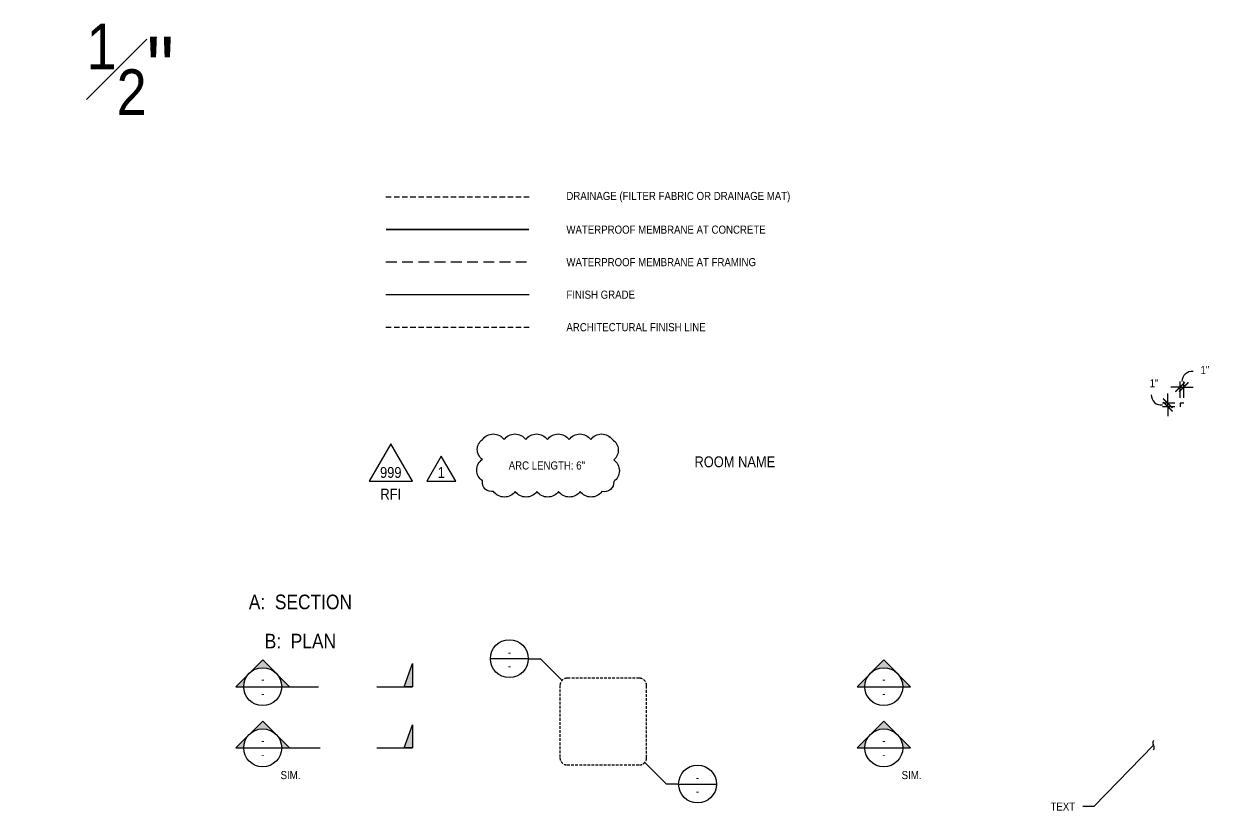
# Model space of a CAD drawing. Header units: inches. Extents: x -2661 to 42767, y -1222 to 9099.
# Drawn here: x 16940.4 to 17270.2, y 1529.8 to 1748.4 of the extents above; entities that cross this region are included whole.
import ezdxf
from ezdxf import colors
from ezdxf.entities.mleader import LeaderData, LeaderLine
from ezdxf.enums import TextEntityAlignment as Align
from ezdxf.math import Vec2, Vec3

# ---------------------------------------------------------------- set-up
doc = ezdxf.new("R2010")
doc.units = ezdxf.units.IN
doc.header["$LTSCALE"] = 12
doc.header["$MEASUREMENT"] = 0
doc.header["$PDMODE"] = 3
for name, pattern in [('HIDDEN', [0.375, 0.25, -0.125]), ('HIDDEN2', [0.1875, 0.125, -0.0625]), ('PHANTOM2', [1.25, 0.625, -0.125, 0.125, -0.125, 0.125, -0.125])]:
    doc.linetypes.add(name, pattern=pattern)
doc.layers.get('0').update_dxf_attribs({"linetype": 'CONTINUOUS'})
doc.layers.get('DefPoints').update_dxf_attribs({"color": 251, "linetype": 'CONTINUOUS'})
for name, color, linetype in [('S-ANNO-DIMS', 2, 'CONTINUOUS'), ('S-ANNO-NOTE', 4, 'CONTINUOUS'), ('S-ANNO-NOTE-EXIST', 251, 'CONTINUOUS'), ('S-ANNO-SYMB', 4, 'CONTINUOUS'), ('S-ARCH-FINISHES', 1, 'HIDDEN2'), ('S-DETL-SYMB', 4, 'CONTINUOUS'), ('S-GRADE', 3, 'CONTINUOUS'), ('S-MEMBRANE', 6, 'HIDDEN'), ('S-REV-1', 2, 'CONTINUOUS'), ('S-REV-DELTA', 2, 'CONTINUOUS'), ('S-ROOM-NAME', 251, 'CONTINUOUS')]:
    doc.layers.add(name, color=color, linetype=linetype)
doc.layers.add('S-ANNO-GRID-NONPLOT', color=251, linetype='CONTINUOUS', plot=False)
doc.layers.add('S-ANNO-NONPLOT', color=253, linetype='CONTINUOUS', plot=False, transparency=0.5)
doc.styles.add('Arial', font='arial.ttf', dxfattribs={"width": 0.85})
doc.dimstyles.new('DIM-24_Se', dxfattribs={"dimscale": 24, "dimtxt": 0.09375, "dimasz": 0.109375, "dimexe": 0.0625, "dimexo": 0.0625, "dimgap": 0.0625, "dimtad": 1, "dimdec": 4, "dimzin": 11, "dimdsep": 46, "dimlunit": 4, "dimtxsty": 'Arial', "dimblk": 'ARCHTICK', "dimcen": 0.125, "dimdle": 0.0625, "dimclrd": 256, "dimclre": 256, "dimclrt": 4, "dimadec": 0, "dimazin": 0, "dimtfac": 0.75, "dimtdec": 4, "dimtmove": 0, "dimatfit": 3, "dimfxl": 1, "dimfrac": 1, "dimtolj": 1, "dimtzin": 0, "dimarcsym": 0})

# ---------------------------------------------------------------- blocks, each defined once
blk = doc.blocks.new('_ARCHTICK')
at = {"color": 0, "linetype": 'ByBlock', "const_width": 0.15}
blk.add_lwpolyline([(-0.5, -0.5), (0.5, 0.5)], dxfattribs=at)
blk = doc.blocks.new('*D808')
at = {"layer": 'DefPoints', "color": 0, "transparency": 16777216}
for p in [(17257.3, 1643.34), (17260.72, 1643.34), (17260.72, 1642.34)]:
    blk.add_point(p, dxfattribs=at)
at = {"layer": 'S-ANNO-DIMS', "lineweight": -2, "transparency": 16777216}
for p, q in [((17257.3, 1643.34), (17257.3, 1645.97)), ((17259.22, 1643.34), (17255.8, 1643.34)), ((17257.3, 1642.34), (17257.3, 1643.34)), ((17259.22, 1642.34), (17255.8, 1642.34)), ((17257.3, 1642.34), (17257.3, 1639.72))]:
    blk.add_line(p, q, dxfattribs=at)
at = {"layer": 'S-ANNO-DIMS', "lineweight": -2, "transparency": 16777216, "xscale": 2.625, "yscale": 2.625, "zscale": 2.625}
for p, rotation in [((17257.3, 1643.34), 270), ((17257.3, 1642.34), 90)]:
    blk.add_blockref('_ARCHTICK', p, dxfattribs=dict(at, rotation=rotation))
blk = doc.blocks.new('*D809')
at = {"layer": 'DefPoints', "color": 0, "transparency": 16777216}
for p in [(17261.72, 1647.8), (17260.72, 1643.34), (17261.72, 1643.34)]:
    blk.add_point(p, dxfattribs=at)
at = {"layer": 'S-ANNO-DIMS', "lineweight": -2, "transparency": 16777216}
for p, q in [((17260.72, 1644.84), (17260.72, 1649.3)), ((17261.72, 1644.84), (17261.72, 1649.3)), ((17260.72, 1647.8), (17258.1, 1647.8)), ((17260.72, 1647.8), (17261.72, 1647.8)), ((17261.72, 1647.8), (17264.35, 1647.8))]:
    blk.add_line(p, q, dxfattribs=at)
at = {"layer": 'S-ANNO-DIMS', "lineweight": -2, "transparency": 16777216, "xscale": 2.625, "yscale": 2.625, "zscale": 2.625}
blk.add_blockref('_ARCHTICK', (17260.72, 1647.8), dxfattribs=at)
at = {"layer": 'S-ANNO-DIMS', "lineweight": -2, "transparency": 16777216, "xscale": 2.625, "yscale": 2.625, "zscale": 2.625, "rotation": 180}
blk.add_blockref('_ARCHTICK', (17261.72, 1647.8), dxfattribs=at)
blk = doc.blocks.new('_Integral')
at = {"color": 0, "linetype": 'ByBlock', "lineweight": -2}
for centre, start, end in [((0.44, -0.09), 102, 168), ((-0.44, 0.09), 282, 348)]:
    blk.add_arc(centre, 0.454, start, end, dxfattribs=at)
blk = doc.blocks.new('_DotBlank')
at = {"color": 0, "lineweight": -2}
blk.add_line((-0.5, 0), (-1, 0), dxfattribs=at)
blk.add_circle((0, 0), 0.5, dxfattribs=at)
blk = doc.blocks.new('ARROW-LOOP')
at = {"color": 0}
blk.add_lwpolyline([(-1.81, 0), (0.54, 0, 1.317177), (-0.46, -0.28)], format="xyb", dxfattribs=at)
blk = doc.blocks.new('REV DELTA')
blk.add_lwpolyline([(2, 0), (0, 3.46), (-2, 0)], close=True)
at = {"style": 'Arial', "width": 0.85}
blk.add_attdef('1', text='', height=1.5, dxfattribs=at).set_placement((0, 1.23), align=Align.MIDDLE)
blk = doc.blocks.new('RevDelta_CA')
blk.add_lwpolyline([(12, 0), (0, 20.79), (-12, 0)], close=True)
at = {"style": 'Arial', "width": 0.85}
for tag, p in [('NUMBER', (0, 4.92)), ('TYPE', (0, -7.08))]:
    blk.add_attdef(tag, text='', height=6, dxfattribs=at).set_placement(p, align=Align.MIDDLE_CENTER)
blk = doc.blocks.new('*U545')
at = {"layer": 'S-ANNO-SYMB', "color": 4, "linetype": 'ByBlock'}
blk.add_lwpolyline([(-24, 20), (-24, -20, 0.414214), (-20, -24), (20, -24, 0.414214), (24, -20), (24, 20, 0.414214), (20, 24), (-20, 24, 0.414214)], format="xyb", close=True, dxfattribs=at)
blk = doc.blocks.new('*U642')
at = {"layer": 'S-ANNO-SYMB', "color": 4}
blk.add_lwpolyline([(-18.72, 12), (-39.7, 12)], dxfattribs=at)
at = {"layer": 'S-ANNO-SYMB', "color": 2}
blk.add_lwpolyline([(-18.72, 12), (-12, 12), (0, 0)], dxfattribs=at)
at = {"layer": 'S-ANNO-SYMB', "color": 4}
blk.add_circle((-29.21, 12), 10.49, dxfattribs=at)
at = {"layer": 'S-ANNO-NOTE', "style": 'Arial', "width": 0.85}
blk.add_attdef('DETAILNO.', text='', height=4.5, dxfattribs=at).set_placement((-29.21, 12), align=Align.BOTTOM_CENTER)
blk.add_attdef('SHEETNO.', text='', height=4.5, dxfattribs=at).set_placement((-29.21, 8), align=Align.MIDDLE_CENTER)
blk = doc.blocks.new('*U643')
at = {"layer": 'S-ANNO-SYMB', "color": 2}
blk.add_lwpolyline([(18.72, -12), (12, -12), (0, 0)], dxfattribs=at)
at = {"layer": 'S-ANNO-SYMB', "color": 4}
blk.add_lwpolyline([(18.72, -12), (39.7, -12)], dxfattribs=at)
blk.add_circle((29.21, -12), 10.49, dxfattribs=at)
at = {"layer": 'S-ANNO-NOTE', "style": 'Arial', "width": 0.85}
blk.add_attdef('DETAILNO.', text='', height=4.5, dxfattribs=at).set_placement((29.22, -12), align=Align.BOTTOM_CENTER)
blk.add_attdef('SHEETNO.', text='', height=4.5, dxfattribs=at).set_placement((29.01, -16), align=Align.MIDDLE_CENTER)
blk = doc.blocks.new('*U1254')
h = blk.add_hatch(color=256)
edge = h.paths.add_edge_path()
edge.add_line((0.219, 0), (0.309, 0))
edge.add_line((0.309, 0), (0, 0.309))
edge.add_line((0, 0.309), (-0.309, 0))
edge.add_line((-0.309, 0), (-0.219, 0))
edge.add_arc((0, 0), 0.219, 0, 180, ccw=False)
blk.add_line((-0.219, 0), (0.219, 0))
at = {"color": 0, "linetype": 'PHANTOM2'}
for p, q in [((0.312, 0), (0.662, 0)), ((1.316, 0), (1.729, 0))]:
    blk.add_line(p, q, dxfattribs=at)
blk.add_lwpolyline([(0.219, 0), (0.309, 0), (0, 0.309), (-0.309, 0), (-0.219, 0, -1)], format="xyb", close=True)
blk.add_lwpolyline([(1.633, 0), (1.729, 0.267), (1.729, 0)], close=True)
blk.add_circle((0, 0), 0.219)
blk.add_solid([(1.729, 0.267), (1.633, 0), (1.729, 0)])
at = {"style": 'Arial', "width": 0.85, "flags": 8}
blk.add_attdef('VIEWNUMBER', text='', height=0.0938, dxfattribs=at).set_placement((0, 0.011), align=Align.BOTTOM_CENTER)
blk.add_attdef('SHEETNUMBER', text='', height=0.0938, dxfattribs=at).set_placement((0, -0.032), align=Align.TOP_CENTER)
blk.add_attdef('SIM/TYP', (0.206, -0.36), '', height=0.0938, dxfattribs=at)
blk = doc.blocks.new('*U1253')
h = blk.add_hatch(color=256)
edge = h.paths.add_edge_path()
edge.add_line((0.219, 0), (0.309, 0))
edge.add_line((0.309, 0), (0, 0.309))
edge.add_line((0, 0.309), (-0.309, 0))
edge.add_line((-0.309, 0), (-0.219, 0))
edge.add_arc((0, 0), 0.219, 0, 180, ccw=False)
blk.add_line((-0.219, 0), (0.219, 0))
at = {"color": 0, "linetype": 'PHANTOM2'}
for p, q in [((0.312, 0), (0.646, 0)), ((1.316, 0), (1.729, 0))]:
    blk.add_line(p, q, dxfattribs=at)
blk.add_lwpolyline([(0.219, 0), (0.309, 0), (0, 0.309), (-0.309, 0), (-0.219, 0, -1)], format="xyb", close=True)
blk.add_lwpolyline([(1.633, 0), (1.729, 0.267), (1.729, 0)], close=True)
blk.add_circle((0, 0), 0.219)
blk.add_solid([(1.729, 0.267), (1.633, 0), (1.729, 0)])
at = {"style": 'Arial', "width": 0.85, "flags": 8}
blk.add_attdef('VIEWNUMBER', text='', height=0.0938, dxfattribs=at).set_placement((0, 0.011), align=Align.BOTTOM_CENTER)
blk.add_attdef('SHEETNUMBER', text='', height=0.0938, dxfattribs=at).set_placement((0, -0.032), align=Align.TOP_CENTER)
blk.add_attdef('SIM/TYP', (0.206, -0.36), '', height=0.0938, dxfattribs=at)
blk = doc.blocks.new('*U1256')
h = blk.add_hatch(color=256)
edge = h.paths.add_edge_path()
edge.add_line((0.219, 0), (0.309, 0))
edge.add_line((0.309, 0), (0, 0.309))
edge.add_line((0, 0.309), (-0.309, 0))
edge.add_line((-0.309, 0), (-0.219, 0))
edge.add_arc((0, 0), 0.219, 0, 180, ccw=False)
blk.add_line((-0.219, 0), (0.219, 0))
blk.add_lwpolyline([(0.219, 0), (0.309, 0), (0, 0.309), (-0.309, 0), (-0.219, 0, -1)], format="xyb", close=True)
blk.add_circle((0, 0), 0.219)
at = {"style": 'Arial', "width": 0.85, "flags": 8}
blk.add_attdef('VIEWNUMBER', text='', height=0.0938, dxfattribs=at).set_placement((0, 0.011), align=Align.BOTTOM_CENTER)
blk.add_attdef('SHEETNUMBER', text='', height=0.0938, dxfattribs=at).set_placement((0, -0.032), align=Align.TOP_CENTER)
blk = doc.blocks.new('*U1255')
h = blk.add_hatch(color=256)
edge = h.paths.add_edge_path()
edge.add_line((0.219, 0), (0.309, 0))
edge.add_line((0.309, 0), (0, 0.309))
edge.add_line((0, 0.309), (-0.309, 0))
edge.add_line((-0.309, 0), (-0.219, 0))
edge.add_arc((0, 0), 0.219, 0, 180, ccw=False)
blk.add_line((-0.219, 0), (0.219, 0))
blk.add_lwpolyline([(0.219, 0), (0.309, 0), (0, 0.309), (-0.309, 0), (-0.219, 0, -1)], format="xyb", close=True)
blk.add_circle((0, 0), 0.219)
at = {"style": 'Arial', "width": 0.85, "flags": 8}
blk.add_attdef('VIEWNUMBER', text='', height=0.0938, dxfattribs=at).set_placement((0, 0.011), align=Align.BOTTOM_CENTER)
blk.add_attdef('SHEETNUMBER', text='', height=0.0938, dxfattribs=at).set_placement((0, -0.032), align=Align.TOP_CENTER)

msp = doc.modelspace()

# ---------------------------------------------------------------- linework, layer by layer
at = {"layer": 'S-ANNO-DIMS'}
for centre, start, end in [((17264.03274, 1649.32334), 83.5851216, 180.5344352), ((17255.50275, 1645.63805), 179.4655648, 276.4148784)]:
    msp.add_arc(centre, 2.81172, start, end, dxfattribs=at)
at = {"layer": 'S-ANNO-NONPLOT'}
msp.add_lwpolyline([(17261.72114, 1643.34393), (17260.72114, 1643.34393), (17260.72114, 1642.34393)], dxfattribs=at)
at = {"layer": 'S-ARCH-FINISHES'}
msp.add_line((17040.67447, 1664.42334), (17080.35228, 1664.42334), dxfattribs=at)
at = {"layer": 'S-GRADE'}
msp.add_line((17040.67447, 1673.42334), (17080.35228, 1673.42334), dxfattribs=at)
at = {"layer": 'S-MEMBRANE', "color": 2, "linetype": 'HIDDEN2'}
msp.add_line((17040.67447, 1700.42334), (17080.35228, 1700.42334), dxfattribs=at)
at = {"layer": 'S-MEMBRANE'}
msp.add_line((17040.67447, 1682.42334), (17080.35228, 1682.42334), dxfattribs=at)
at = {"layer": 'S-MEMBRANE', "color": 4, "linetype": 'HIDDEN2', "const_width": 0.5}
msp.add_lwpolyline([(17040.67447, 1691.42334), (17080.35228, 1691.42334)], dxfattribs=at)
at = {"layer": 'S-REV-1'}
msp.add_lwpolyline([(17067.41243, 1633.24506, -0.52056705), (17073.41243, 1633.24506, -0.52056705), (17079.41243, 1633.24506, -0.52056705), (17085.41243, 1633.24506, -0.52056705), (17091.41243, 1633.24506, -0.52056705), (17097.41243, 1633.24506, -0.52056705), (17103.41243, 1633.24506, -0.52056705), (17103.7894, 1627.62203, -0.52056705), (17103.7894, 1621.62203, -0.52056705), (17100.50866, 1618.90277, -0.52056705), (17094.50866, 1618.90277, -0.52056705), (17088.50866, 1618.90277, -0.52056705), (17082.50866, 1618.90277, -0.52056705), (17076.50866, 1618.90277, -0.52056705), (17070.50866, 1618.90277, -0.52056705), (17067.41243, 1621.80653, -0.52056705), (17067.41243, 1627.80653, -0.52056705)], format="xyb", close=True, dxfattribs=at)

# ---------------------------------------------------------------- block references
at = {"layer": 'S-DETL-SYMB', "xscale": 0.5, "yscale": 0.5, "zscale": 0.5}
msp.add_blockref('*U642', (17089.48172, 1566.60095), dxfattribs=at).add_auto_attribs({'DETAILNO.': '-', 'SHEETNO.': '-'})
at = {"layer": 'S-DETL-SYMB', "color": 2}
ref = msp.add_blockref('*U1253', (17006.54375, 1564.84928), dxfattribs=dict(at, xscale=24, yscale=24, zscale=24))
ref.add_attrib('VIEWNUMBER', '-', dxfattribs={"layer": '0', "height": 2.25, "style": 'Arial', "width": 0.85, "flags": 8}).set_placement((17006.54375, 1565.10945), align=Align.BOTTOM_CENTER)
ref.add_attrib('SHEETNUMBER', '-', dxfattribs={"layer": '0', "height": 2.25, "style": 'Arial', "width": 0.85, "flags": 8}).set_placement((17006.54375, 1564.07027), align=Align.TOP_CENTER)
at = {"layer": 'S-DETL-SYMB', "color": 2, "xscale": 24, "yscale": 24, "zscale": 24}
msp.add_blockref('*U1255', (17178.61204, 1564.84928), dxfattribs=at).add_auto_attribs({'VIEWNUMBER': '-', 'SHEETNUMBER': '-'})
at = {"layer": 'S-DETL-SYMB', "linetype": 'HIDDEN2', "xscale": 0.5, "yscale": 0.5, "zscale": 0.5}
msp.add_blockref('*U545', (17100.89594, 1555.18674), dxfattribs=at)
at = {"layer": 'S-DETL-SYMB', "color": 2}
ref = msp.add_blockref('*U1254', (17006.54375, 1547.89872), dxfattribs=dict(at, xscale=24, yscale=24, zscale=24))
ref.add_attrib('VIEWNUMBER', '-', dxfattribs={"layer": '0', "height": 2.25, "style": 'Arial', "width": 0.85, "flags": 8}).set_placement((17006.54375, 1548.15889), align=Align.BOTTOM_CENTER)
ref.add_attrib('SHEETNUMBER', '-', dxfattribs={"layer": '0', "height": 2.25, "style": 'Arial', "width": 0.85, "flags": 8}).set_placement((17006.54375, 1547.11971), align=Align.TOP_CENTER)
ref.add_attrib('SIM/TYP', 'SIM.', (17011.49359, 1539.25219), dxfattribs={"layer": '0', "height": 2.25, "style": 'Arial', "width": 0.85})
ref = msp.add_blockref('*U1256', (17178.61204, 1547.89872), dxfattribs=dict(at, xscale=24, yscale=24, zscale=24))
ref.add_attrib('VIEWNUMBER', '-', dxfattribs={"layer": '0', "height": 2.25, "style": 'Arial', "width": 0.85, "flags": 8}).set_placement((17178.61204, 1548.15889), align=Align.BOTTOM_CENTER)
ref.add_attrib('SHEETNUMBER', '-', dxfattribs={"layer": '0', "height": 2.25, "style": 'Arial', "width": 0.85, "flags": 8}).set_placement((17178.61204, 1547.11971), align=Align.TOP_CENTER)
ref.add_attrib('SIM/TYP', 'SIM.', (17183.56188, 1539.25219), dxfattribs={"layer": '0', "height": 2.25, "style": 'Arial', "width": 0.85})
at = {"layer": 'S-DETL-SYMB'}
ref = msp.add_blockref('*U643', (17112.41804, 1543.88936), dxfattribs=dict(at, xscale=0.5, yscale=0.5, zscale=0.5))
ref.add_attrib('DETAILNO.', '-', dxfattribs={"layer": 'S-ANNO-NOTE', "height": 2.25, "style": 'Arial', "width": 0.85}).set_placement((17127.02353, 1537.88936), align=Align.BOTTOM_CENTER)
ref.add_attrib('SHEETNO.', '-', dxfattribs={"layer": 'S-ANNO-NOTE', "height": 2.25, "style": 'Arial', "width": 0.85}).set_placement((17127.02353, 1535.89146), align=Align.MIDDLE_CENTER)
at = {"layer": 'S-REV-DELTA'}
for name, p, xscale, yscale, zscale, values in [('RevDelta_CA', (17042.02026, 1621.70174), 0.5, 0.5, 0.5, {'NUMBER': '999', 'TYPE': 'RFI'}), ('REV DELTA', (17056.02055, 1621.70174), 2, 2, 2, {'1': '1'})]:
    msp.add_blockref(name, p, dxfattribs=dict(at, xscale=xscale, yscale=yscale, zscale=zscale)).add_auto_attribs(values)

# ---------------------------------------------------------------- texts
at = {"layer": 'S-ANNO-DIMS', "color": 4, "char_height": 2.25, "style": 'Arial'}
for insert, width, attachment_point in [((17266.3593, 1653.64477), 45.0078795, 1), ((17254.70286, 1649.96339), 45.0605596, 3)]:
    msp.add_mtext('\\A1;1"', dxfattribs=dict(at, insert=insert, width=width, attachment_point=attachment_point))
at = {"layer": 'S-ANNO-GRID-NONPLOT', "color": 191, "insert": (16957.75816, 1748.36325), "char_height": 18, "width": 59.0975878, "attachment_point": 1, "style": 'Arial'}
msp.add_mtext('\\A1;{\\H0.7x;\\S1#2;}"', dxfattribs=at)
at = {"layer": 'S-ANNO-NOTE', "color": 191, "char_height": 2.25, "width": 84.4149763, "attachment_point": 4, "style": 'Arial'}
for s, insert in [('DRAINAGE (FILTER FABRIC OR DRAINAGE MAT)', (17090.67983, 1700.36489)), ('WATERPROOF MEMBRANE AT CONCRETE', (17090.67983, 1691.36489)), ('WATERPROOF MEMBRANE AT FRAMING', (17090.67983, 1682.36489)), ('FINISH GRADE', (17090.67983, 1673.36489)), ('ARCHITECTURAL FINISH LINE', (17090.67983, 1664.36489))]:
    msp.add_mtext(s, dxfattribs=dict(at, insert=insert))
at = {"layer": 'S-ANNO-NOTE', "insert": (17085.27418, 1626.07391), "char_height": 2.25, "width": 58.8453495, "attachment_point": 5, "style": 'Arial'}
msp.add_mtext('ARC LENGTH: 6"', dxfattribs=at)
at = {"layer": 'S-ANNO-NOTE', "color": 6, "char_height": 4.05, "width": 62.1601305, "attachment_point": 8, "style": 'Arial'}
for s, insert in [('A:  SECTION', (17016.98509, 1586.22824)), ('B:  PLAN', (17016.98509, 1575.4351))]:
    msp.add_mtext(s, dxfattribs=dict(at, insert=insert))
at = {"layer": 'S-ROOM-NAME', "insert": (17137.35448, 1627.09083), "char_height": 3, "width": 22.3638131, "attachment_point": 5, "style": 'Arial'}
msp.add_mtext('ROOM NAME', dxfattribs=at)

# ---------------------------------------------------------------- dimensions: what is measured, and where the dimension line sits
at = {"layer": 'S-ANNO-DIMS'}
dim = msp.add_linear_dim(base=(17261.72114, 1647.80048), p1=(17260.72114, 1643.34393), p2=(17261.72114, 1643.34393), text=' ', dimstyle='DIM-24_Se', dxfattribs=at)
dim.commit()
dim.dimension.update_dxf_attribs({"geometry": '*D809', "text_midpoint": (17261.22114, 1647.80048), "dimtype": 160})
dim = msp.add_linear_dim(base=(17257.3043, 1643.34393), p1=(17260.72114, 1642.34393), p2=(17260.72114, 1643.34393), angle=90, text=' ', dimstyle='DIM-24_Se', dxfattribs=at)
dim.commit()
dim.dimension.update_dxf_attribs({"geometry": '*D808', "text_midpoint": (17257.3043, 1642.84393), "dimtype": 160})

# ---------------------------------------------------------------- leaders
at = {"layer": 'S-ANNO-NOTE'}
ml = msp.add_multileader_mtext('Standard', dxfattribs=at)
ml.set_content('TEXT', color=4, style='Arial')
ml.set_leader_properties(color=2)
ml.set_arrow_properties(name='INTEGRAL')
ml.build(insert=Vec2(0, 0))
ml.multileader.update_dxf_attribs({"dogleg_length": 0.36, "arrow_head_size": 1.75, "scale": 16})
ctx = ml.context
ctx.base_point, ctx.scale, ctx.char_height, ctx.arrow_head_size, ctx.landing_gap_size, ctx.plane_origin = Vec3(16504.48545, 1581.92148), 16, 1.5, 1.75, 1.44, Vec3(16450.29338, 1888.74159)
notes = []
notes.append((ctx, [(0, (1, 1, 0), (16502.48545, 1581.92148), (1, 0), 2, [(0, [(16491.17174, 1593.23519)], 0, [])])]))
ctx.mtext.insert, ctx.mtext.width, ctx.mtext.flow_direction = Vec3(16505.92545, 1582.67148), 32, 5
ml = msp.add_multileader_mtext('Standard', dxfattribs=at)
ml.set_content('\\A1;TEXT', color=4, style='Arial')
ml.set_leader_properties(color=2)
ml.set_arrow_properties(name='DOTBLANK')
ml.build(insert=Vec2(0, 0))
ml.multileader.update_dxf_attribs({"dogleg_length": 0.36, "arrow_head_size": 1.75, "scale": 16})
ctx = ml.context
ctx.base_point, ctx.scale, ctx.char_height, ctx.arrow_head_size, ctx.landing_gap_size, ctx.plane_origin = Vec3(16504.48545, 1565.92148), 16, 1.5, 1.75, 1.44, Vec3(16458.77867, 1864.25631)
notes.append((ctx, [(0, (1, 1, 0), (16502.48545, 1565.92148), (1, 0), 2, [(0, [(16491.17174, 1577.23519)], 0, [])])]))
ctx.mtext.insert, ctx.mtext.width, ctx.mtext.defined_height, ctx.mtext.flow_direction = Vec3(16505.92545, 1566.67148), 32, 5.03236, 5
ml = msp.add_multileader_mtext('Standard', dxfattribs=at)
ml.set_content('\\A1;TEXT', color=4, style='Arial')
ml.set_leader_properties(color=2)
ml.build(insert=Vec2(0, 0))
ml.multileader.update_dxf_attribs({"dogleg_length": 0.36, "arrow_head_size": 1.75, "scale": 16})
ctx = ml.context
ctx.base_point, ctx.scale, ctx.char_height, ctx.arrow_head_size, ctx.landing_gap_size, ctx.plane_origin = Vec3(16504.48545, 1549.92148), 16, 1.5, 1.75, 1.44, Vec3(16458.77867, 1848.25631)
notes.append((ctx, [(0, (1, 1, 0), (16502.48545, 1549.92148), (1, 0), 2, [(0, [(16491.17174, 1561.23519)], 0, [])])]))
ctx.mtext.insert, ctx.mtext.width, ctx.mtext.flow_direction = Vec3(16505.92545, 1550.67148), 32, 5
ml = msp.add_multileader_mtext('Standard', dxfattribs=at)
ml.set_content('TEXT', color=4, style='Arial')
ml.set_leader_properties(color=2)
ml.set_arrow_properties(name='INTEGRAL')
ml.build(insert=Vec2(0, 0))
ml.multileader.update_dxf_attribs({"dogleg_length": 0.36, "arrow_head_size": 2.625, "scale": 24})
ctx = ml.context
ctx.base_point, ctx.scale, ctx.char_height, ctx.arrow_head_size, ctx.landing_gap_size, ctx.plane_origin = Vec3(17376.69399, 1531.65327), 24, 2.25, 2.625, 2.16, Vec3(17442.48999, 1838.47338)
ctx.text_align_type = 2
notes.append((ctx, [(0, (1, 1, 0), (17390.72601, 1531.65327), (-1, 0), 3, [(0, [(17407.26849, 1548.62384)], 0, [])])]))
ctx.mtext.insert, ctx.mtext.width, ctx.mtext.alignment, ctx.mtext.flow_direction = Vec3(17385.56601, 1532.77827), 48, 3, 5
ml = msp.add_multileader_mtext('Standard', dxfattribs=at)
ml.set_content('TEXT', color=4, style='Arial')
ml.set_leader_properties(color=2)
ml.set_arrow_properties(name='ARROW-LOOP')
ml.build(insert=Vec2(0, 0))
ml.multileader.update_dxf_attribs({"dogleg_length": 0.36, "arrow_head_size": 1.75, "scale": 16})
ctx = ml.context
ctx.base_point, ctx.scale, ctx.char_height, ctx.arrow_head_size, ctx.landing_gap_size, ctx.plane_origin = Vec3(16504.48545, 1533.92148), 16, 1.5, 1.75, 1.44, Vec3(16458.77867, 1832.25631)
notes.append((ctx, [(0, (1, 1, 0), (16502.48545, 1533.92148), (1, 0), 2, [(0, [(16491.17174, 1545.23519)], 0, [])])]))
ctx.mtext.insert, ctx.mtext.width, ctx.mtext.flow_direction = Vec3(16505.92545, 1534.67148), 32, 5
at = {"layer": 'S-ANNO-NOTE-EXIST'}
ml = msp.add_multileader_mtext('Standard', dxfattribs=at)
ml.set_content('{\\C256;TEXT}', color=4, style='Arial')
ml.set_leader_properties(color=256)
ml.set_arrow_properties(name='INTEGRAL')
ml.build(insert=Vec2(0, 0))
ml.multileader.update_dxf_attribs({"dogleg_length": 0.36, "arrow_head_size": 2.625, "scale": 24})
ctx = ml.context
ctx.base_point, ctx.scale, ctx.char_height, ctx.arrow_head_size, ctx.landing_gap_size, ctx.plane_origin = Vec3(17222.75287, 1531.65327), 24, 2.25, 2.625, 2.16, Vec3(17281.43918, 1829.9881)
ctx.text_align_type = 2
notes.append((ctx, [(0, (1, 1, 0), (17236.78488, 1531.65327), (-1, 0), 3, [(0, [(17253.32736, 1548.62384)], 0, [])])]))
ctx.mtext.insert, ctx.mtext.width, ctx.mtext.alignment, ctx.mtext.flow_direction = Vec3(17231.62488, 1532.77827), 48, 3, 5
for ctx, leaders in notes:
    for number, flags, end, landing, length, lines in leaders:
        leader = LeaderData()
        leader.index, (leader.has_last_leader_line, leader.has_dogleg_vector, leader.attachment_direction) = number, flags
        leader.last_leader_point, leader.dogleg_vector, leader.dogleg_length = Vec3(end), Vec3(landing), length
        for number, points, colour, breaks in lines:
            line = LeaderLine()
            line.index, line.vertices, line.color, line.breaks = number, Vec3.list(points), colors.encode_raw_color(colour), breaks
            leader.lines.append(line)
        ctx.leaders.append(leader)

doc.saveas('drawing.dxf')
